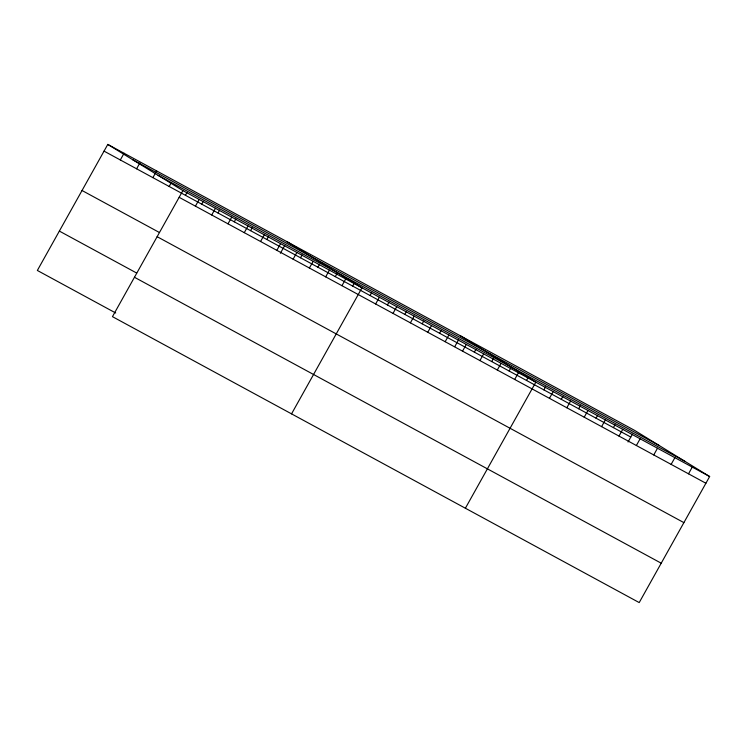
<?xml version="1.0" encoding="UTF-8"?>
<svg xmlns="http://www.w3.org/2000/svg" width="747" height="747" viewBox="0 0 747 747"><rect width="100%" height="100%" fill="white"/><g stroke="black" fill="none" stroke-linecap="round" stroke-linejoin="round"><path stroke-width="1.12" d="M107.792 144.414L182.894 190.606L112.452 316.653L639.208 602.586L709.65 476.539L634.548 430.347L107.792 144.414L37.35 270.461L115.701 312.993M120.323 159.961L124.077 153.256M136.608 168.803L139.82 163.051M152.892 177.637L156.637 170.932M169.167 186.479L171.315 182.641M185.452 195.312L187.058 192.437M195.425 206.153L199.178 199.44M201.737 204.155L203.343 201.279M211.709 214.987L215.463 208.282M218.012 212.988L219.618 210.112M227.994 223.829L231.738 217.116M234.297 221.831L235.903 218.955M244.269 232.662L248.023 225.958M250.581 230.664L252.187 227.788M260.554 241.505L264.307 234.791M266.856 239.507L268.462 236.631M276.838 250.338L280.583 243.634M280.386 253.261L284.747 245.464M293.113 259.181L296.867 252.467M300.527 257.78L302.133 254.904M309.398 268.014L313.152 261.31M317.905 267.211L319.511 264.335M325.683 276.857L329.427 270.143M335.291 276.651L336.897 273.775M341.958 285.69L345.712 278.986M352.668 286.082L354.283 283.206M291.545 413.866L361.996 287.819L286.895 241.636M370.054 295.523L371.661 292.647M375.629 303.973L379.373 297.259M387.441 304.953L389.047 302.077M393.006 313.404L396.76 306.69M404.818 314.394L406.424 311.518M410.392 322.844L414.146 316.13M422.204 323.834L423.81 320.958M427.779 332.275L431.523 325.561M439.581 333.265L441.197 330.389M445.156 341.715L448.91 335.001M454.764 346.636L458.574 339.829M462.542 351.146L466.287 344.442M474.354 352.136L475.96 349.26M479.919 360.586L483.673 353.873M491.731 361.576L493.337 358.7M497.306 370.017L501.06 363.313M509.118 371.007L510.724 368.131M514.692 379.457L518.437 372.744M526.504 380.447L528.11 377.571M465.381 508.231L535.823 382.184L460.722 335.991M543.881 389.878L545.487 387.002M549.456 398.328L553.2 391.615M561.268 399.318L562.874 396.442M566.833 407.759L570.587 401.055M578.645 408.749L580.26 405.873M584.219 417.2L587.973 410.486M596.031 418.189L597.637 415.313M601.606 426.63L605.35 419.926M613.418 427.62L615.024 424.744M618.983 436.071L622.737 429.357M628.05 441.981L632.401 434.184M636.369 445.511L640.123 438.797M653.756 454.942L657.5 448.228M671.133 464.382L674.886 457.668M688.519 473.813L692.264 467.099M132.583 159.653L659.33 445.595M158.112 175.358L684.868 461.301M182.894 190.606L709.65 476.539M104.048 151.127L630.795 437.06M179.149 197.311L705.896 483.253M82.039 190.504L159.372 232.485M157.141 236.696L683.888 522.629M59.358 231.084L136.692 273.057M134.46 277.268L661.216 563.201"/></g></svg>
